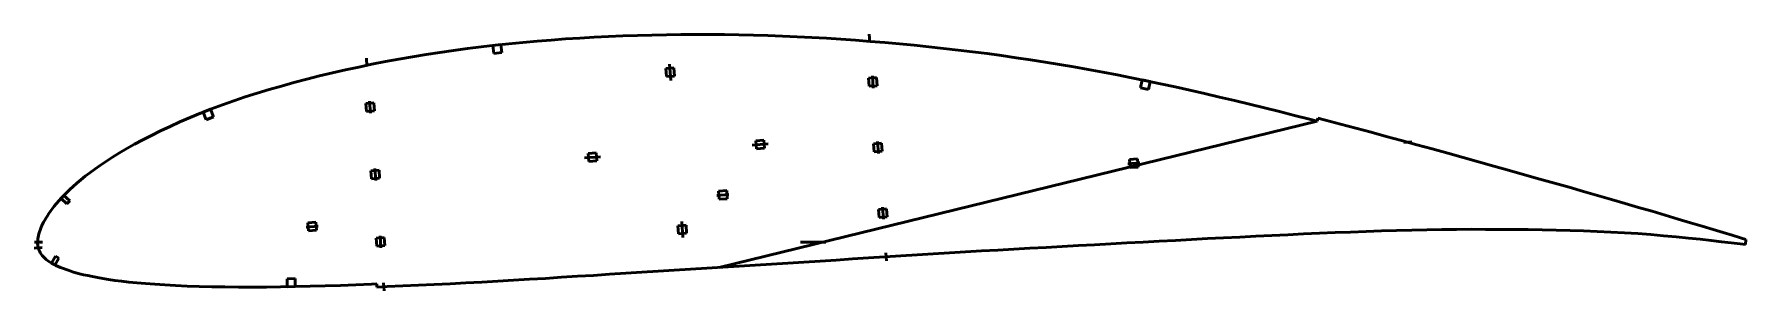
# Model space of a CAD drawing. Header units: metres. Extents: x -319 to 531, y -24 to 103.
import ezdxf

# ---------------------------------------------------------------- set-up
doc = ezdxf.new("R2010")
doc.units = ezdxf.units.M
for name, color, linetype, lineweight in [('FoilLayer', 1, 'Continuous', 50), ('StringerLayer', 1, 'Continuous', 50), ('SubLayer', 1, 'Continuous', 50)]:
    doc.layers.add(name, color=color, linetype=linetype, lineweight=lineweight)

msp = doc.modelspace()

# ---------------------------------------------------------------- linework, layer by layer
at = {"layer": 'FoilLayer'}
for p, q in [((-26.52, 102.28), (-33.69, 101.98)), ((-19.34, 102.53), (-26.52, 102.28)), ((-12.15, 102.73), (-19.34, 102.53)), ((-4.94, 102.88), (-12.15, 102.73)), ((2.27, 102.97), (-4.94, 102.88)), ((9.48, 103.02), (2.27, 102.97)), ((16.69, 103.02), (9.48, 103.02)), ((23.9, 102.96), (16.69, 103.02)), ((31.11, 102.85), (23.9, 102.96)), ((38.34, 102.69), (31.11, 102.85)), ((45.56, 102.47), (38.34, 102.69)), ((52.8, 102.21), (45.56, 102.47)), ((60.04, 101.89), (52.8, 102.21)), ((-117.51, 94.08), (-124.32, 93.03)), ((-110.67, 95.07), (-117.51, 94.08)), ((-103.81, 96), (-110.67, 95.07)), ((-96.93, 96.87), (-103.81, 96)), ((-90.03, 97.68), (-96.93, 96.87)), ((-83.12, 98.42), (-90.03, 97.68)), ((-76.18, 99.1), (-83.12, 98.42)), ((-69.2, 99.71), (-76.18, 99.1)), ((-62.17, 100.26), (-69.2, 99.71)), ((-55.09, 100.77), (-62.17, 100.26)), ((-47.98, 101.22), (-55.09, 100.77)), ((-40.84, 101.63), (-47.98, 101.22)), ((-33.69, 101.98), (-40.84, 101.63)), ((67.29, 101.53), (60.04, 101.89)), ((74.55, 101.12), (67.29, 101.53)), ((81.81, 100.65), (74.55, 101.12)), ((89.09, 100.14), (81.81, 100.65)), ((96.37, 99.58), (89.09, 100.14)), ((103.66, 98.98), (96.37, 99.58)), ((110.95, 98.32), (103.66, 98.98)), ((118.24, 97.63), (110.95, 98.32)), ((125.51, 96.89), (118.24, 97.63)), ((132.77, 96.11), (125.51, 96.89)), ((140.01, 95.29), (132.77, 96.11)), ((147.23, 94.41), (140.01, 95.29)), ((154.44, 93.49), (147.23, 94.41)), ((-164.34, 85.45), (-170.83, 83.97)), ((-157.8, 86.86), (-164.34, 85.45)), ((-151.2, 88.22), (-157.8, 86.86)), ((-144.55, 89.51), (-151.2, 88.22)), ((-137.85, 90.74), (-144.55, 89.51)), ((-131.1, 91.91), (-137.85, 90.74)), ((-124.32, 93.03), (-131.1, 91.91)), ((161.65, 92.51), (154.44, 93.49)), ((168.84, 91.49), (161.65, 92.51)), ((176.03, 90.42), (168.84, 91.49)), ((183.21, 89.31), (176.03, 90.42)), ((190.38, 88.14), (183.21, 89.31)), ((197.54, 86.93), (190.38, 88.14)), ((204.69, 85.66), (197.54, 86.93)), ((211.86, 84.34), (204.69, 85.66)), ((-196.18, 77.42), (-202.29, 75.66)), ((-189.94, 79.13), (-196.18, 77.42)), ((-183.62, 80.81), (-189.94, 79.13)), ((-177.25, 82.42), (-183.62, 80.81)), ((-170.83, 83.97), (-177.25, 82.42)), ((219.03, 82.96), (211.86, 84.34)), ((226.22, 81.54), (219.03, 82.96)), ((233.43, 80.07), (226.22, 81.54)), ((240.65, 78.54), (233.43, 80.07)), ((247.89, 76.97), (240.65, 78.54)), ((255.17, 75.34), (247.89, 76.97)), ((-225.48, 68.07), (-230.96, 66.03)), ((-219.87, 70.06), (-225.48, 68.07)), ((-214.14, 71.98), (-219.87, 70.06)), ((-208.28, 73.85), (-214.14, 71.98)), ((-202.29, 75.66), (-208.28, 73.85)), ((262.5, 73.66), (255.17, 75.34)), ((269.89, 71.93), (262.5, 73.66)), ((277.32, 70.17), (269.89, 71.93)), ((284.78, 68.38), (277.32, 70.17)), ((292.24, 66.56), (284.78, 68.38)), ((-246.61, 59.6), (-251.51, 57.39)), ((-241.54, 61.78), (-246.61, 59.6)), ((-236.32, 63.93), (-241.54, 61.78)), ((-230.96, 66.03), (-236.32, 63.93)), ((318.44, 59.96), (21.25, -12.62)), ((299.71, 64.72), (292.24, 66.56)), ((307.18, 62.84), (299.71, 64.72)), ((314.66, 60.94), (307.18, 62.84)), ((318.44, 59.96), (314.66, 60.94)), ((318.81, 61.41), (318.44, 59.96)), ((322.54, 60.45), (318.81, 61.41)), ((330.06, 58.48), (322.54, 60.45)), ((-260.77, 52.91), (-265.1, 50.69)), ((-256.24, 55.15), (-260.77, 52.91)), ((-251.51, 57.39), (-256.24, 55.15)), ((337.61, 56.49), (330.06, 58.48)), ((345.17, 54.48), (337.61, 56.49)), ((352.74, 52.44), (345.17, 54.48)), ((360.34, 50.37), (352.74, 52.44)), ((-276.65, 44.22), (-280.03, 42.14)), ((-273.04, 46.34), (-276.65, 44.22)), ((-269.19, 48.5), (-273.04, 46.34)), ((-265.1, 50.69), (-269.19, 48.5)), ((367.98, 48.28), (360.34, 50.37)), ((375.62, 46.17), (367.98, 48.28)), ((383.28, 44.06), (375.62, 46.17)), ((390.94, 41.93), (383.28, 44.06)), ((-291.34, 34.39), (-293.66, 32.61)), ((-288.82, 36.23), (-291.34, 34.39)), ((-286.1, 38.14), (-288.82, 36.23)), ((-283.17, 40.11), (-286.1, 38.14)), ((-280.03, 42.14), (-283.17, 40.11)), ((398.6, 39.79), (390.94, 41.93)), ((406.25, 37.64), (398.6, 39.79)), ((413.89, 35.51), (406.25, 37.64)), ((421.46, 33.38), (413.89, 35.51)), ((-301.29, 26.08), (-302.84, 24.57)), ((-299.6, 27.63), (-301.29, 26.08)), ((-297.78, 29.24), (-299.6, 27.63)), ((-295.81, 30.9), (-297.78, 29.24)), ((-293.66, 32.61), (-295.81, 30.9)), ((428.96, 31.27), (421.46, 33.38)), ((436.33, 29.19), (428.96, 31.27)), ((443.57, 27.16), (436.33, 29.19)), ((450.69, 25.13), (443.57, 27.16)), ((-309.01, 17.78), (-309.97, 16.55)), ((-307.96, 19.05), (-309.01, 17.78)), ((-306.83, 20.37), (-307.96, 19.05)), ((-305.61, 21.72), (-306.83, 20.37)), ((-304.28, 23.12), (-305.61, 21.72)), ((-302.84, 24.57), (-304.28, 23.12)), ((457.7, 23.12), (450.69, 25.13)), ((464.59, 21.1), (457.7, 23.12)), ((471.4, 19.11), (464.59, 21.1)), ((478.11, 17.19), (471.4, 19.11)), ((484.78, 15.25), (478.11, 17.19)), ((-314.85, 8.83), (-315.31, 7.85)), ((-314.33, 9.82), (-314.85, 8.83)), ((-313.74, 10.87), (-314.33, 9.82)), ((-313.11, 11.95), (-313.74, 10.87)), ((-312.42, 13.05), (-313.11, 11.95)), ((-311.67, 14.18), (-312.42, 13.05)), ((-310.86, 15.35), (-311.67, 14.18)), ((-309.97, 16.55), (-310.86, 15.35)), ((491.38, 13.3), (484.78, 15.25)), ((497.8, 11.4), (491.38, 13.3)), ((503.93, 9.57), (497.8, 11.4)), ((509.72, 7.86), (503.93, 9.57)), ((-317.28, 0.75), (-317.31, -0.05)), ((-317.2, 1.56), (-317.28, 0.75)), ((-317.07, 2.4), (-317.2, 1.56)), ((-316.91, 3.27), (-317.07, 2.4)), ((-316.69, 4.14), (-316.91, 3.27)), ((-316.43, 5.01), (-316.69, 4.14)), ((-316.1, 5.91), (-316.43, 5.01)), ((-315.73, 6.87), (-316.1, 5.91)), ((-315.31, 7.85), (-315.73, 6.87)), ((231.94, -0.03), (239.96, 0.4)), ((239.96, 0.4), (247.98, 0.83)), ((247.98, 0.83), (255.98, 1.26)), ((255.98, 1.26), (263.97, 1.68)), ((263.97, 1.68), (271.94, 2.08)), ((271.94, 2.08), (279.91, 2.48)), ((279.91, 2.48), (287.89, 2.86)), ((287.89, 2.86), (295.86, 3.24)), ((295.86, 3.24), (303.79, 3.62)), ((303.79, 3.62), (311.67, 3.99)), ((311.67, 3.99), (319.49, 4.33)), ((319.49, 4.33), (327.28, 4.65)), ((327.28, 4.65), (335.03, 4.95)), ((335.03, 4.95), (342.71, 5.23)), ((342.71, 5.23), (350.31, 5.48)), ((350.31, 5.48), (357.88, 5.68)), ((357.88, 5.68), (365.43, 5.84)), ((365.43, 5.84), (372.95, 5.98)), ((372.95, 5.98), (380.41, 6.13)), ((380.41, 6.13), (387.72, 6.26)), ((387.72, 6.26), (394.89, 6.31)), ((394.89, 6.31), (402.04, 6.27)), ((402.04, 6.27), (409.2, 6.24)), ((409.2, 6.24), (416.28, 6.22)), ((416.28, 6.22), (423.27, 6.14)), ((423.27, 6.14), (430.23, 5.98)), ((430.23, 5.98), (437.18, 5.82)), ((437.18, 5.82), (444.04, 5.7)), ((444.04, 5.7), (450.81, 5.53)), ((450.81, 5.53), (457.55, 5.24)), ((457.55, 5.24), (464.34, 4.9)), ((464.34, 4.9), (471.1, 4.55)), ((471.1, 4.55), (477.68, 4.18)), ((477.68, 4.18), (484.13, 3.69)), ((484.13, 3.69), (490.55, 3.12)), ((490.55, 3.12), (496.85, 2.53)), ((496.85, 2.53), (502.94, 1.95)), ((502.94, 1.95), (508.74, 1.35)), ((508.74, 1.35), (514.23, 0.74)), ((515.11, 6.27), (509.72, 7.86)), ((514.23, 0.74), (519.38, 0.17)), ((520.05, 4.77), (515.11, 6.27)), ((519.38, 0.17), (524.16, -0.38)), ((524.57, 3.37), (520.05, 4.77)), ((528.75, 2.11), (524.57, 3.37)), ((531.36, 1.28), (528.75, 2.11)), ((531.3, -1.27), (531.36, 1.28)), ((-317.31, -0.05), (-317.31, -0.79)), ((-317.31, -0.79), (-317.25, -1.53)), ((-317.25, -1.53), (-317.14, -2.28)), ((-317.14, -2.28), (-316.95, -3.02)), ((-316.95, -3.02), (-316.7, -3.77)), ((-316.7, -3.77), (-316.38, -4.51)), ((-316.38, -4.51), (-315.99, -5.24)), ((-315.99, -5.24), (-315.54, -5.96)), ((-315.54, -5.96), (-315.02, -6.65)), ((-315.02, -6.65), (-314.42, -7.34)), ((-314.42, -7.34), (-313.74, -8.01)), ((-313.74, -8.01), (-313, -8.66)), ((79.5, -8.94), (87.54, -8.43)), ((87.54, -8.43), (95.58, -7.91)), ((95.58, -7.91), (103.62, -7.4)), ((103.62, -7.4), (111.64, -6.89)), ((111.64, -6.89), (119.66, -6.39)), ((119.66, -6.39), (127.68, -5.9)), ((127.68, -5.9), (135.7, -5.41)), ((135.7, -5.41), (143.71, -4.93)), ((143.71, -4.93), (151.71, -4.46)), ((151.71, -4.46), (159.7, -4)), ((159.7, -4), (167.69, -3.55)), ((167.69, -3.55), (175.71, -3.11)), ((175.71, -3.11), (183.74, -2.67)), ((183.74, -2.67), (191.77, -2.23)), ((191.77, -2.23), (199.81, -1.79)), ((199.81, -1.79), (207.85, -1.34)), ((207.85, -1.34), (215.88, -0.9)), ((215.88, -0.9), (223.9, -0.46)), ((223.9, -0.46), (231.94, -0.03)), ((524.16, -0.38), (528.57, -0.92)), ((528.57, -0.92), (531.3, -1.27)), ((-313, -8.66), (-312.2, -9.3)), ((-312.2, -9.3), (-311.33, -9.91)), ((-311.33, -9.91), (-310.39, -10.5)), ((-310.39, -10.5), (-309.38, -11.07)), ((-309.38, -11.07), (-308.29, -11.63)), ((-308.29, -11.63), (-307.12, -12.16)), ((-307.12, -12.16), (-305.87, -12.68)), ((-305.87, -12.68), (-304.53, -13.2)), ((-304.53, -13.2), (-303.11, -13.71)), ((-303.11, -13.71), (-301.59, -14.22)), ((-301.59, -14.22), (-299.98, -14.72)), ((-299.98, -14.72), (-298.26, -15.22)), ((-298.26, -15.22), (-296.43, -15.72)), ((-296.43, -15.72), (-294.46, -16.21)), ((-294.46, -16.21), (-292.34, -16.69)), ((-292.34, -16.69), (-290.06, -17.16)), ((-49.12, -17.03), (-41.12, -16.54)), ((-41.12, -16.54), (-33.12, -16.04)), ((-33.12, -16.04), (-25.1, -15.54)), ((-25.1, -15.54), (-17.06, -15.03)), ((-17.06, -15.03), (-9.02, -14.52)), ((-9.02, -14.52), (-0.97, -14.01)), ((-0.97, -14.01), (7.08, -13.51)), ((7.08, -13.51), (15.13, -13.01)), ((15.13, -13.01), (23.17, -12.5)), ((23.17, -12.5), (31.21, -11.99)), ((31.21, -11.99), (39.26, -11.48)), ((39.26, -11.48), (47.3, -10.97)), ((47.3, -10.97), (55.35, -10.46)), ((55.35, -10.46), (63.4, -9.96)), ((63.4, -9.96), (71.45, -9.45)), ((71.45, -9.45), (79.5, -8.94)), ((-290.06, -17.16), (-287.6, -17.63)), ((-287.6, -17.63), (-284.94, -18.11)), ((-284.94, -18.11), (-282.08, -18.58)), ((-282.08, -18.58), (-278.98, -19.04)), ((-278.98, -19.04), (-275.62, -19.48)), ((-275.62, -19.48), (-271.98, -19.9)), ((-271.98, -19.9), (-268.02, -20.28)), ((-268.02, -20.28), (-263.72, -20.65)), ((-263.72, -20.65), (-259.07, -21)), ((-259.07, -21), (-254.08, -21.33)), ((-254.08, -21.33), (-248.75, -21.61)), ((-248.75, -21.61), (-243.08, -21.85)), ((-243.08, -21.85), (-237.08, -22.04)), ((-237.08, -22.04), (-230.78, -22.19)), ((-230.78, -22.19), (-224.23, -22.3)), ((-224.23, -22.3), (-217.5, -22.39)), ((-217.5, -22.39), (-210.63, -22.42)), ((-210.63, -22.42), (-203.66, -22.4)), ((-203.66, -22.4), (-196.56, -22.3)), ((-196.56, -22.3), (-189.31, -22.16)), ((-189.31, -22.16), (-181.93, -21.97)), ((-181.93, -21.97), (-174.45, -21.76)), ((-174.45, -21.76), (-166.87, -21.51)), ((-166.87, -21.51), (-159.19, -21.23)), ((-159.19, -21.23), (-151.44, -20.93)), ((-151.44, -20.93), (-148.84, -20.83)), ((-148.84, -20.83), (-148.78, -22.33)), ((-148.78, -22.33), (-143.59, -22.12)), ((-143.59, -22.12), (-135.8, -21.8)), ((-135.8, -21.8), (-128.02, -21.46)), ((-128.02, -21.46), (-120.21, -21.09)), ((-120.21, -21.09), (-112.37, -20.69)), ((-112.37, -20.69), (-104.5, -20.28)), ((-104.5, -20.28), (-96.61, -19.86)), ((-96.61, -19.86), (-88.73, -19.44)), ((-88.73, -19.44), (-80.85, -18.99)), ((-80.85, -18.99), (-72.97, -18.52)), ((-72.97, -18.52), (-65.05, -18.03)), ((-65.05, -18.03), (-57.09, -17.53)), ((-57.09, -17.53), (-49.12, -17.03))]:
    msp.add_line(p, q, dxfattribs=at)
at = {"layer": 'StringerLayer'}
for p, q in [((-87.12, 97.99), (-91.1, 97.56)), ((-91.1, 97.56), (-90.67, 93.59)), ((-90.67, 93.59), (-86.69, 94.02)), ((-86.69, 94.02), (-87.12, 97.99)), ((231.53, 80.47), (230.7, 76.55)), ((230.7, 76.55), (234.62, 75.73)), ((235.44, 79.64), (231.53, 80.47)), ((234.62, 75.73), (235.44, 79.64)), ((-231.39, 65.86), (-235.11, 64.4)), ((-235.11, 64.4), (-233.65, 60.68)), ((-233.65, 60.68), (-229.93, 62.13)), ((-229.93, 62.13), (-231.39, 65.86)), ((-304.28, 23.12), (-305.66, 21.66)), ((-305.66, 21.66), (-302.76, 18.91)), ((-301.38, 20.37), (-304.28, 23.12)), ((-302.76, 18.91), (-301.38, 20.37)), ((-308.48, -6.99), (-310.45, -10.47)), ((-308.7, -11.45), (-306.74, -7.97)), ((-306.74, -7.97), (-308.48, -6.99)), ((-310.45, -10.47), (-308.7, -11.45)), ((-189.4, -18.16), (-193.4, -18.24)), ((-193.4, -18.24), (-193.32, -22.24)), ((-193.32, -22.24), (-189.32, -22.16)), ((-189.32, -22.16), (-189.4, -18.16))]:
    msp.add_line(p, q, dxfattribs=at)
at = {"layer": 'SubLayer'}
for p, q in [((95.84, 103.11), (96.15, 99.12)), ((-153.98, 91.2), (-153.67, 87.21)), ((-1.16, 86.38), (-5.15, 86.07)), ((-5.15, 86.07), (-4.84, 82.09)), ((-3.31, 88.22), (-2.69, 80.24)), ((-0.85, 82.39), (-1.16, 86.38)), ((-4.84, 82.09), (-0.85, 82.39)), ((99.51, 81.57), (95.52, 81.26)), ((95.52, 81.26), (95.83, 77.27)), ((95.83, 77.27), (99.81, 77.58)), ((97.44, 82.41), (97.9, 76.43)), ((99.81, 77.58), (99.51, 81.57)), ((-150.27, 69.08), (-154.26, 68.77)), ((-154.26, 68.77), (-153.95, 64.78)), ((-152.34, 69.92), (-151.88, 63.94)), ((-149.96, 65.09), (-150.27, 69.08)), ((-153.95, 64.78), (-149.96, 65.09)), ((-39.78, 44.19), (-43.77, 43.89)), ((-43.77, 43.89), (-43.46, 39.9)), ((-39.47, 40.21), (-39.78, 44.19)), ((37.63, 48.14), (45.61, 48.76)), ((43.46, 50.6), (39.47, 50.29)), ((39.47, 50.29), (39.78, 46.3)), ((39.78, 46.3), (43.77, 46.61)), ((43.77, 46.61), (43.46, 50.6)), ((102.01, 49.03), (98.02, 48.72)), ((98.02, 48.72), (98.33, 44.73)), ((98.33, 44.73), (102.32, 45.04)), ((99.94, 49.87), (100.4, 43.89)), ((102.32, 45.04), (102.01, 49.03)), ((361.4, 49.38), (365.39, 49.68)), ((-147.7, 35.66), (-151.69, 35.35)), ((-151.69, 35.35), (-151.38, 31.36)), ((-149.77, 36.5), (-149.31, 30.52)), ((-147.39, 31.67), (-147.7, 35.66)), ((-45.61, 41.74), (-37.63, 42.35)), ((-43.46, 39.9), (-39.47, 40.21)), ((224.32, 38.83), (230.31, 39.29)), ((229.16, 41.21), (225.17, 40.9)), ((225.17, 40.9), (225.47, 36.91)), ((225.47, 36.91), (229.46, 37.22)), ((229.46, 37.22), (229.16, 41.21)), ((-151.38, 31.36), (-147.39, 31.67)), ((20.21, 23.12), (26.19, 23.58)), ((25.04, 25.5), (21.05, 25.2)), ((21.05, 25.2), (21.36, 21.21)), ((21.36, 21.21), (25.34, 21.51)), ((25.34, 21.51), (25.04, 25.5)), ((102.44, 17.33), (102.9, 11.35)), ((454.86, 23.42), (455.16, 24.37)), ((-179.08, 9.8), (-183.07, 9.49)), ((-183.07, 9.49), (-182.76, 5.5)), ((-178.77, 5.81), (-179.08, 9.8)), ((3.31, 2.28), (2.69, 10.25)), ((104.51, 16.49), (100.53, 16.18)), ((100.53, 16.18), (100.83, 12.19)), ((100.83, 12.19), (104.82, 12.5)), ((104.82, 12.5), (104.51, 16.49)), ((493.26, 12.22), (493.58, 13.17)), ((-318.81, 0), (-314.81, 0)), ((-183.91, 7.42), (-177.93, 7.88)), ((-182.76, 5.5), (-178.77, 5.81)), ((-145.13, 2.24), (-149.12, 1.93)), ((-149.12, 1.93), (-148.81, -2.06)), ((-147.2, 3.08), (-146.74, -2.9)), ((-144.82, -1.75), (-145.13, 2.24)), ((4.84, 8.41), (0.85, 8.1)), ((0.85, 8.1), (1.16, 4.12)), ((1.16, 4.12), (5.15, 4.42)), ((5.15, 4.42), (4.84, 8.41)), ((61.76, 0), (74.26, 0)), ((451.51, 5), (451.58, 6)), ((491.43, 2.54), (491.51, 3.53)), ((511.36, 0.56), (511.41, 1.56)), ((512.45, 6.53), (512.8, 7.47)), ((-318.99, -2.98), (-315.01, -2.67)), ((-148.81, -2.06), (-144.82, -1.75)), ((104.19, -5.36), (104.5, -9.35)), ((-145.41, -20.19), (-145.1, -24.18))]:
    msp.add_line(p, q, dxfattribs=at)

doc.saveas('drawing.dxf')
